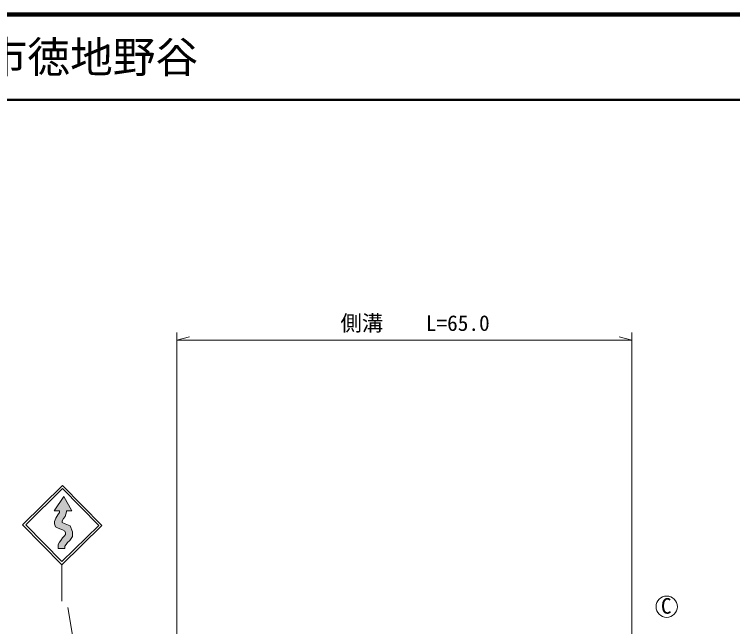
# Model space of a CAD drawing. Units: millimetres, scale not verified. Extents: x 40000 to 680000, y 20000 to 380000.
# Drawn here: x 418496 to 502644, y 308326 to 380000 of the extents above; entities that cross this region are included whole.
import ezdxf
from ezdxf.enums import TextEntityAlignment as Align

# ---------------------------------------------------------------- set-up
doc = ezdxf.new("R2010")
doc.units = ezdxf.units.MM
doc.header["$LTSCALE"] = 1000
for name, color, linetype, lineweight in [('M-BGD', 7, 'Continuous', 13), ('M-STR-HTXT', 7, 'Continuous', 13), ('M-STR-STRC', 7, 'Continuous', 13), ('M-TTL', 2, 'Continuous', 140), ('M-TTL-LINE', 7, 'Continuous', 50)]:
    doc.layers.add(name, color=color, linetype=linetype, lineweight=lineweight)
doc.layers.add('M-TTL-TXT', color=7, linetype='Continuous')
doc.styles.add('ＭＳ ゴシック', font='')
doc.styles.get('ＭＳ ゴシック').set_extended_font_data('MS Gothic')

msp = doc.modelspace()

# ---------------------------------------------------------------- hatches: boundary and pattern name
at = {"layer": 'M-STR-STRC'}
msp.add_hatch(color=256, dxfattribs=at).paths.add_polyline_path([(424589, 321749), (424589, 321876), (425212, 321876), (424292, 323561), (423161, 321876), (423789, 321876), (423789, 321684), (423596, 321413), (423351, 321009), (423184, 320615), (423184, 320378), (423333, 320010), (423631, 319861), (424131, 319642), (424420, 319519), (424505, 319292), (424501, 319116), (424388, 318941), (424126, 318708), (423927, 318416), (423771, 318210), (423625, 317928), (423625, 317455), (424425, 317455), (424425, 317748), (424577, 317950), (424731, 318176), (425001, 318415), (425296, 318873), (425308, 319427), (425050, 320121), (424448, 320377), (424100, 320529), (424100, 320702), (424265, 320972), (424441, 321221)])

# ---------------------------------------------------------------- linework, layer by layer
at = {"layer": 'M-BGD'}
msp.add_circle((494919, 310660), 1250, dxfattribs=at)
for points, knots in [([(315474, 333419), (316170, 332756), (316395, 332568), (317020, 332066), (318071, 331222), (318711, 330802), (319895, 330158), (321318, 329383), (322176, 329031), (323735, 328588), (325185, 328175), (326050, 328171), (327537, 327926), (328894, 327702), (329654, 327575), (331015, 327378), (333389, 327035), (334718, 326840), (337102, 326581), (339939, 326273), (341546, 326288), (344385, 326001), (347072, 325730), (348570, 325504), (351250, 325168), (353346, 324906), (354544, 324906), (356613, 324480), (358231, 324146), (359097, 323789), (360670, 323284), (363121, 322497), (364480, 322005), (366866, 321038), (368307, 320454), (369153, 320180), (370480, 319371), (371775, 318582), (372444, 318039), (373596, 317052), (374850, 315978), (375507, 315316), (376603, 314081), (377674, 312876), (378159, 312103), (379112, 310803), (380145, 309393), (380662, 308560), (381684, 307143), (382798, 305601), (383412, 304729), (384583, 303230), (385650, 301864), (386181, 301037), (387384, 299788), (389011, 298098), (389997, 297218), (391788, 295702), (392743, 294894), (393322, 294494), (394332, 293754), (394977, 293282), (395342, 293023), (396007, 292578), (397452, 291612), (398241, 291033), (399751, 290171), (401343, 289261), (402291, 288852), (403961, 288094), (405080, 287586), (405728, 287349), (406860, 286870), (408283, 286268), (409031, 285797), (410503, 285324), (411893, 284877), (412688, 284660), (414126, 284406), (416180, 284044), (417352, 283918), (419436, 283835), (421388, 283757), (422487, 283836), (424436, 283980), (425740, 284076), (426182, 284115), (427769, 284306)], [0, 0, 0, 0, 1, 1, 1, 2, 2, 2, 3, 3, 3, 4, 4, 4, 5, 5, 5, 6, 6, 6, 7, 7, 7, 8, 8, 8, 9, 9, 9, 10, 10, 10, 11, 11, 11, 12, 12, 12, 13, 13, 13, 14, 14, 14, 15, 15, 15, 16, 16, 16, 17, 17, 17, 18, 18, 18, 19, 19, 19, 20, 20, 20, 21, 21, 21, 22, 22, 22, 23, 23, 23, 24, 24, 24, 25, 25, 25, 26, 26, 26, 27, 27, 27, 28, 28, 28, 29, 29, 29, 29]), ([(372145, 321605), (373077, 320834), (373324, 320618), (374061, 319963), (375245, 318911), (375910, 318318), (376991, 317161), (378326, 315733), (379032, 314891), (380228, 313345), (381237, 312040), (381683, 311222), (382613, 309861), (383747, 308201), (384292, 307207), (385512, 305609), (386699, 304055), (387456, 303256), (388748, 301787), (389927, 300448), (390513, 299620), (391828, 298415), (393291, 297073), (394216, 296441), (395813, 295263), (397106, 294309), (397805, 293732), (399183, 292907), (401096, 291762), (402201, 291165), (404228, 290235), (405764, 289531), (406640, 289157), (408250, 288641), (409580, 288215), (410350, 288041), (411728, 287808), (413256, 287549), (414127, 287460), (415677, 287409), (417547, 287349), (418250, 287451), (420460, 287699)], [0, 0, 0, 0, 1, 1, 1, 2, 2, 2, 3, 3, 3, 4, 4, 4, 5, 5, 5, 6, 6, 6, 7, 7, 7, 8, 8, 8, 9, 9, 9, 10, 10, 10, 11, 11, 11, 12, 12, 12, 13, 13, 13, 14, 14, 14, 14])]:
    msp.add_open_spline(points, degree=3, knots=knots, dxfattribs=at)
at = {"layer": 'M-STR-HTXT'}
for p, q in [((437517, 342751), (437517, 286653)), ((490837, 342751), (490837, 294798)), ((437517, 341860), (439017, 342235)), ((437517, 341860), (490837, 341860)), ((490837, 341860), (489337, 342235))]:
    msp.add_line(p, q, dxfattribs=at)
at = {"layer": 'M-STR-STRC'}
for p, q in [((424135, 324845), (419465, 320249)), ((428731, 320175), (424135, 324845)), ((424132, 324488), (419821, 320246)), ((428374, 320178), (424132, 324488)), ((424292, 323561), (423161, 321876)), ((425212, 321876), (424292, 323561)), ((423789, 321876), (423161, 321876)), ((423789, 321684), (423596, 321413)), ((423789, 321876), (423789, 321684)), ((424589, 321749), (424441, 321221)), ((424589, 321876), (425212, 321876)), ((424589, 321876), (424589, 321749)), ((423351, 321009), (423184, 320615)), ((423184, 320615), (423184, 320378)), ((423596, 321413), (423351, 321009)), ((424265, 320972), (424100, 320702)), ((424100, 320702), (424100, 320529)), ((424441, 321221), (424265, 320972)), ((419465, 320249), (424061, 315579)), ((419821, 320246), (424063, 315935)), ((423184, 320378), (423333, 320010)), ((423333, 320010), (423631, 319861)), ((423631, 319861), (424131, 319642)), ((424061, 315579), (428731, 320175)), ((424063, 315935), (428374, 320178)), ((424100, 320529), (424448, 320377)), ((424448, 320377), (425050, 320121)), ((425050, 320121), (425308, 319427)), ((424388, 318941), (424126, 318708)), ((424131, 319642), (424420, 319519)), ((424501, 319116), (424388, 318941)), ((424420, 319519), (424505, 319292)), ((424505, 319292), (424501, 319116)), ((425308, 319427), (425296, 318873)), ((423771, 318210), (423625, 317928)), ((423927, 318416), (423771, 318210)), ((424126, 318708), (423927, 318416)), ((424731, 318176), (424577, 317950)), ((425001, 318415), (424731, 318176)), ((425296, 318873), (425001, 318415)), ((423625, 317455), (423625, 317928)), ((423625, 317455), (424425, 317455)), ((424577, 317950), (424425, 317748)), ((424425, 317455), (424425, 317748)), ((424061, 311312), (424061, 315579)), ((424754, 310570), (431711, 269518))]:
    msp.add_line(p, q, dxfattribs=at)
at = {"layer": 'M-TTL'}
msp.add_line((680000, 380000), (40000, 380000), dxfattribs=at)
at = {"layer": 'M-TTL-LINE'}
msp.add_line((40000, 370000), (680000, 370000), dxfattribs=at)

# ---------------------------------------------------------------- texts
at = {"layer": 'M-BGD', "style": 'ＭＳ ゴシック'}
msp.add_text('C', height=1833, dxfattribs=at).set_placement((494241, 309286), align=Align.BOTTOM_LEFT)
at = {"layer": 'M-STR-HTXT', "style": 'ＭＳ ゴシック'}
msp.add_text('側溝\u3000\u3000L=65.0', height=1833, dxfattribs=at).set_placement((456700, 342396), align=Align.BOTTOM_LEFT)
at = {"layer": 'M-TTL-TXT', "style": 'ＭＳ ゴシック'}
msp.add_text('山口市徳地野谷', height=3666, dxfattribs=at).set_placement((405024, 375000), align=Align.MIDDLE_LEFT)

doc.saveas('drawing.dxf')
